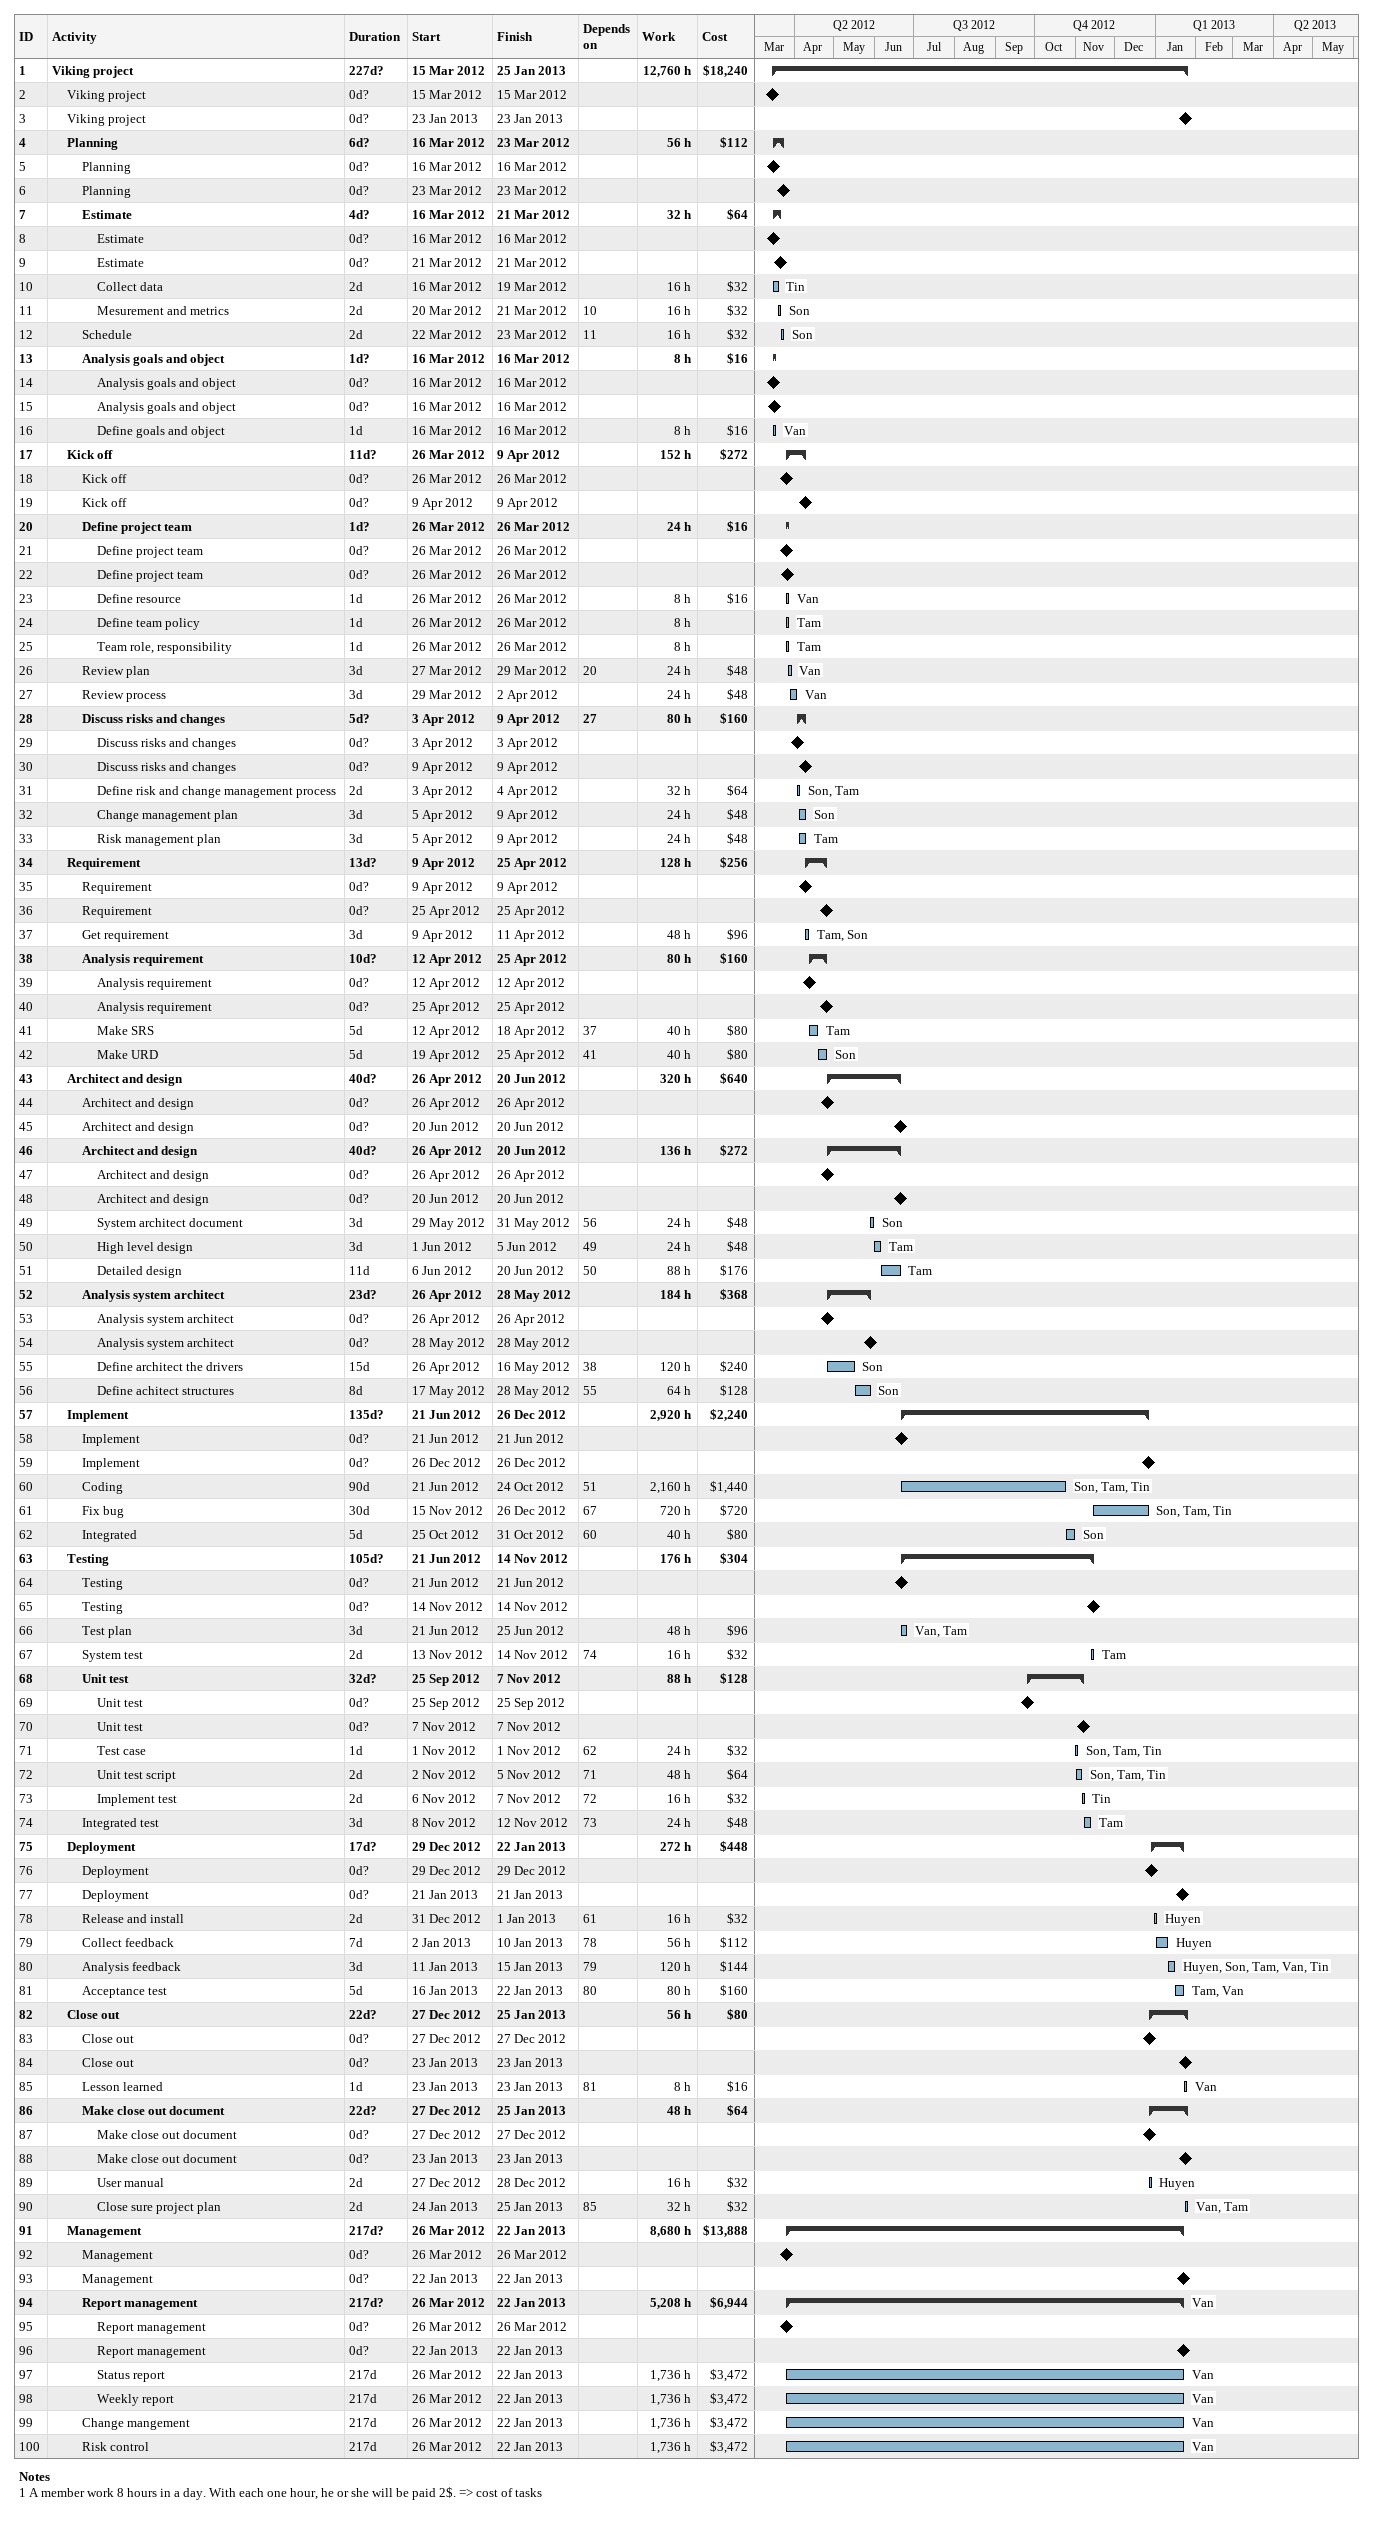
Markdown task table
| ID | Level | Task | Duration | Start | Finish | Predecessors | Resources | Work (h) | Cost ($) |
|---|---|---|---|---|---|---|---|---|---|
| 1 | 1 | **Viking project** | 227d? | 2012-03-15 | 2013-01-25 |  |  | 12760 | 18240 |
| 2 | 2 | Viking project | 0d? | 2012-03-15 | 2012-03-15 |  |  |  |  |
| 3 | 2 | Viking project | 0d? | 2013-01-23 | 2013-01-23 |  |  |  |  |
| 4 | 2 | **Planning** | 6d? | 2012-03-16 | 2012-03-23 |  |  | 56 | 112 |
| 5 | 3 | Planning | 0d? | 2012-03-16 | 2012-03-16 |  |  |  |  |
| 6 | 3 | Planning | 0d? | 2012-03-23 | 2012-03-23 |  |  |  |  |
| 7 | 3 | **Estimate** | 4d? | 2012-03-16 | 2012-03-21 |  |  | 32 | 64 |
| 8 | 4 | Estimate | 0d? | 2012-03-16 | 2012-03-16 |  |  |  |  |
| 9 | 4 | Estimate | 0d? | 2012-03-21 | 2012-03-21 |  |  |  |  |
| 10 | 4 | Collect data | 2d | 2012-03-16 | 2012-03-19 |  | Tin | 16 | 32 |
| 11 | 4 | Mesurement and metrics | 2d | 2012-03-20 | 2012-03-21 | 10 | Son | 16 | 32 |
| 12 | 3 | Schedule | 2d | 2012-03-22 | 2012-03-23 | 11 | Son | 16 | 32 |
| 13 | 3 | **Analysis goals and object** | 1d? | 2012-03-16 | 2012-03-16 |  |  | 8 | 16 |
| 14 | 4 | Analysis goals and object | 0d? | 2012-03-16 | 2012-03-16 |  |  |  |  |
| 15 | 4 | Analysis goals and object | 0d? | 2012-03-16 | 2012-03-16 |  |  |  |  |
| 16 | 4 | Define goals and object | 1d | 2012-03-16 | 2012-03-16 |  | Van | 8 | 16 |
| 17 | 2 | **Kick off** | 11d? | 2012-03-26 | 2012-04-09 |  |  | 152 | 272 |
| 18 | 3 | Kick off | 0d? | 2012-03-26 | 2012-03-26 |  |  |  |  |
| 19 | 3 | Kick off | 0d? | 2012-04-09 | 2012-04-09 |  |  |  |  |
| 20 | 3 | **Define project team** | 1d? | 2012-03-26 | 2012-03-26 |  |  | 24 | 16 |
| 21 | 4 | Define project team | 0d? | 2012-03-26 | 2012-03-26 |  |  |  |  |
| 22 | 4 | Define project team | 0d? | 2012-03-26 | 2012-03-26 |  |  |  |  |
| 23 | 4 | Define resource | 1d | 2012-03-26 | 2012-03-26 |  | Van | 8 | 16 |
| 24 | 4 | Define team policy | 1d | 2012-03-26 | 2012-03-26 |  | Tam | 8 |  |
| 25 | 4 | Team role, responsibility | 1d | 2012-03-26 | 2012-03-26 |  | Tam | 8 |  |
| 26 | 3 | Review plan | 3d | 2012-03-27 | 2012-03-29 | 20 | Van | 24 | 48 |
| 27 | 3 | Review process | 3d | 2012-03-29 | 2012-04-02 |  | Van | 24 | 48 |
| 28 | 3 | **Discuss risks and changes** | 5d? | 2012-04-03 | 2012-04-09 | 27 |  | 80 | 160 |
| 29 | 4 | Discuss risks and changes | 0d? | 2012-04-03 | 2012-04-03 |  |  |  |  |
| 30 | 4 | Discuss risks and changes | 0d? | 2012-04-09 | 2012-04-09 |  |  |  |  |
| 31 | 4 | Define risk and change management process | 2d | 2012-04-03 | 2012-04-04 |  | Son, Tam | 32 | 64 |
| 32 | 4 | Change management plan | 3d | 2012-04-05 | 2012-04-09 |  | Son | 24 | 48 |
| 33 | 4 | Risk management plan | 3d | 2012-04-05 | 2012-04-09 |  | Tam | 24 | 48 |
| 34 | 2 | **Requirement** | 13d? | 2012-04-09 | 2012-04-25 |  |  | 128 | 256 |
| 35 | 3 | Requirement | 0d? | 2012-04-09 | 2012-04-09 |  |  |  |  |
| 36 | 3 | Requirement | 0d? | 2012-04-25 | 2012-04-25 |  |  |  |  |
| 37 | 3 | Get requirement | 3d | 2012-04-09 | 2012-04-11 |  | Tam, Son | 48 | 96 |
| 38 | 3 | **Analysis requirement** | 10d? | 2012-04-12 | 2012-04-25 |  |  | 80 | 160 |
| 39 | 4 | Analysis requirement | 0d? | 2012-04-12 | 2012-04-12 |  |  |  |  |
| 40 | 4 | Analysis requirement | 0d? | 2012-04-25 | 2012-04-25 |  |  |  |  |
| 41 | 4 | Make SRS | 5d | 2012-04-12 | 2012-04-18 | 37 | Tam | 40 | 80 |
| 42 | 4 | Make URD | 5d | 2012-04-19 | 2012-04-25 | 41 | Son | 40 | 80 |
| 43 | 2 | **Architect and design** | 40d? | 2012-04-26 | 2012-06-20 |  |  | 320 | 640 |
| 44 | 3 | Architect and design | 0d? | 2012-04-26 | 2012-04-26 |  |  |  |  |
| 45 | 3 | Architect and design | 0d? | 2012-06-20 | 2012-06-20 |  |  |  |  |
| 46 | 3 | **Architect and design** | 40d? | 2012-04-26 | 2012-06-20 |  |  | 136 | 272 |
| 47 | 4 | Architect and design | 0d? | 2012-04-26 | 2012-04-26 |  |  |  |  |
| 48 | 4 | Architect and design | 0d? | 2012-06-20 | 2012-06-20 |  |  |  |  |
| 49 | 4 | System architect document | 3d | 2012-05-29 | 2012-05-31 | 56 | Son | 24 | 48 |
| 50 | 4 | High level design | 3d | 2012-06-01 | 2012-06-05 | 49 | Tam | 24 | 48 |
| 51 | 4 | Detailed design | 11d | 2012-06-06 | 2012-06-20 | 50 | Tam | 88 | 176 |
| 52 | 3 | **Analysis system architect** | 23d? | 2012-04-26 | 2012-05-28 |  |  | 184 | 368 |
| 53 | 4 | Analysis system architect | 0d? | 2012-04-26 | 2012-04-26 |  |  |  |  |
| 54 | 4 | Analysis system architect | 0d? | 2012-05-28 | 2012-05-28 |  |  |  |  |
| 55 | 4 | Define architect the drivers | 15d | 2012-04-26 | 2012-05-16 | 38 | Son | 120 | 240 |
| 56 | 4 | Define achitect structures | 8d | 2012-05-17 | 2012-05-28 | 55 | Son | 64 | 128 |
| 57 | 2 | **Implement** | 135d? | 2012-06-21 | 2012-12-26 |  |  | 2920 | 2240 |
| 58 | 3 | Implement | 0d? | 2012-06-21 | 2012-06-21 |  |  |  |  |
| 59 | 3 | Implement | 0d? | 2012-12-26 | 2012-12-26 |  |  |  |  |
| 60 | 3 | Coding | 90d | 2012-06-21 | 2012-10-24 | 51 | Son, Tam, Tin | 2160 | 1440 |
| 61 | 3 | Fix bug | 30d | 2012-11-15 | 2012-12-26 | 67 | Son, Tam, Tin | 720 | 720 |
| 62 | 3 | Integrated | 5d | 2012-10-25 | 2012-10-31 | 60 | Son | 40 | 80 |
| 63 | 2 | **Testing** | 105d? | 2012-06-21 | 2012-11-14 |  |  | 176 | 304 |
| 64 | 3 | Testing | 0d? | 2012-06-21 | 2012-06-21 |  |  |  |  |
| 65 | 3 | Testing | 0d? | 2012-11-14 | 2012-11-14 |  |  |  |  |
| 66 | 3 | Test plan | 3d | 2012-06-21 | 2012-06-25 |  | Van, Tam | 48 | 96 |
| 67 | 3 | System test | 2d | 2012-11-13 | 2012-11-14 | 74 | Tam | 16 | 32 |
| 68 | 3 | **Unit test** | 32d? | 2012-09-25 | 2012-11-07 |  |  | 88 | 128 |
| 69 | 4 | Unit test | 0d? | 2012-09-25 | 2012-09-25 |  |  |  |  |
| 70 | 4 | Unit test | 0d? | 2012-11-07 | 2012-11-07 |  |  |  |  |
| 71 | 4 | Test case | 1d | 2012-11-01 | 2012-11-01 | 62 | Son, Tam, Tin | 24 | 32 |
| 72 | 4 | Unit test script | 2d | 2012-11-02 | 2012-11-05 | 71 | Son, Tam, Tin | 48 | 64 |
| 73 | 4 | Implement test | 2d | 2012-11-06 | 2012-11-07 | 72 | Tin | 16 | 32 |
| 74 | 3 | Integrated test | 3d | 2012-11-08 | 2012-11-12 | 73 | Tam | 24 | 48 |
| 75 | 2 | **Deployment** | 17d? | 2012-12-29 | 2013-01-22 |  |  | 272 | 448 |
| 76 | 3 | Deployment | 0d? | 2012-12-29 | 2012-12-29 |  |  |  |  |
| 77 | 3 | Deployment | 0d? | 2013-01-21 | 2013-01-21 |  |  |  |  |
| 78 | 3 | Release and install | 2d | 2012-12-31 | 2013-01-01 | 61 | Huyen | 16 | 32 |
| 79 | 3 | Collect feedback | 7d | 2013-01-02 | 2013-01-10 | 78 | Huyen | 56 | 112 |
| 80 | 3 | Analysis feedback | 3d | 2013-01-11 | 2013-01-15 | 79 | Huyen, Son, Tam, Van, Tin | 120 | 144 |
| 81 | 3 | Acceptance test | 5d | 2013-01-16 | 2013-01-22 | 80 | Tam, Van | 80 | 160 |
| 82 | 2 | **Close out** | 22d? | 2012-12-27 | 2013-01-25 |  |  | 56 | 80 |
| 83 | 3 | Close out | 0d? | 2012-12-27 | 2012-12-27 |  |  |  |  |
| 84 | 3 | Close out | 0d? | 2013-01-23 | 2013-01-23 |  |  |  |  |
| 85 | 3 | Lesson learned | 1d | 2013-01-23 | 2013-01-23 | 81 | Van | 8 | 16 |
| 86 | 3 | **Make close out document** | 22d? | 2012-12-27 | 2013-01-25 |  |  | 48 | 64 |
| 87 | 4 | Make close out document | 0d? | 2012-12-27 | 2012-12-27 |  |  |  |  |
| 88 | 4 | Make close out document | 0d? | 2013-01-23 | 2013-01-23 |  |  |  |  |
| 89 | 4 | User manual | 2d | 2012-12-27 | 2012-12-28 |  | Huyen | 16 | 32 |
| 90 | 4 | Close sure project plan | 2d | 2013-01-24 | 2013-01-25 | 85 | Van, Tam | 32 | 32 |
| 91 | 2 | **Management** | 217d? | 2012-03-26 | 2013-01-22 |  |  | 8680 | 13888 |
| 92 | 3 | Management | 0d? | 2012-03-26 | 2012-03-26 |  |  |  |  |
| 93 | 3 | Management | 0d? | 2013-01-22 | 2013-01-22 |  |  |  |  |
| 94 | 3 | **Report management** | 217d? | 2012-03-26 | 2013-01-22 |  | Van | 5208 | 6944 |
| 95 | 4 | Report management | 0d? | 2012-03-26 | 2012-03-26 |  |  |  |  |
| 96 | 4 | Report management | 0d? | 2013-01-22 | 2013-01-22 |  |  |  |  |
| 97 | 4 | Status report | 217d | 2012-03-26 | 2013-01-22 |  | Van | 1736 | 3472 |
| 98 | 4 | Weekly report | 217d | 2012-03-26 | 2013-01-22 |  | Van | 1736 | 3472 |
| 99 | 3 | Change mangement | 217d | 2012-03-26 | 2013-01-22 |  | Van | 1736 | 3472 |
| 100 | 3 | Risk control | 217d | 2012-03-26 | 2013-01-22 |  | Van | 1736 | 3472 |

Notes
- 1: A member work 8 hours in a day. With each one hour, he or she will be paid 2$. => cost of tasks
